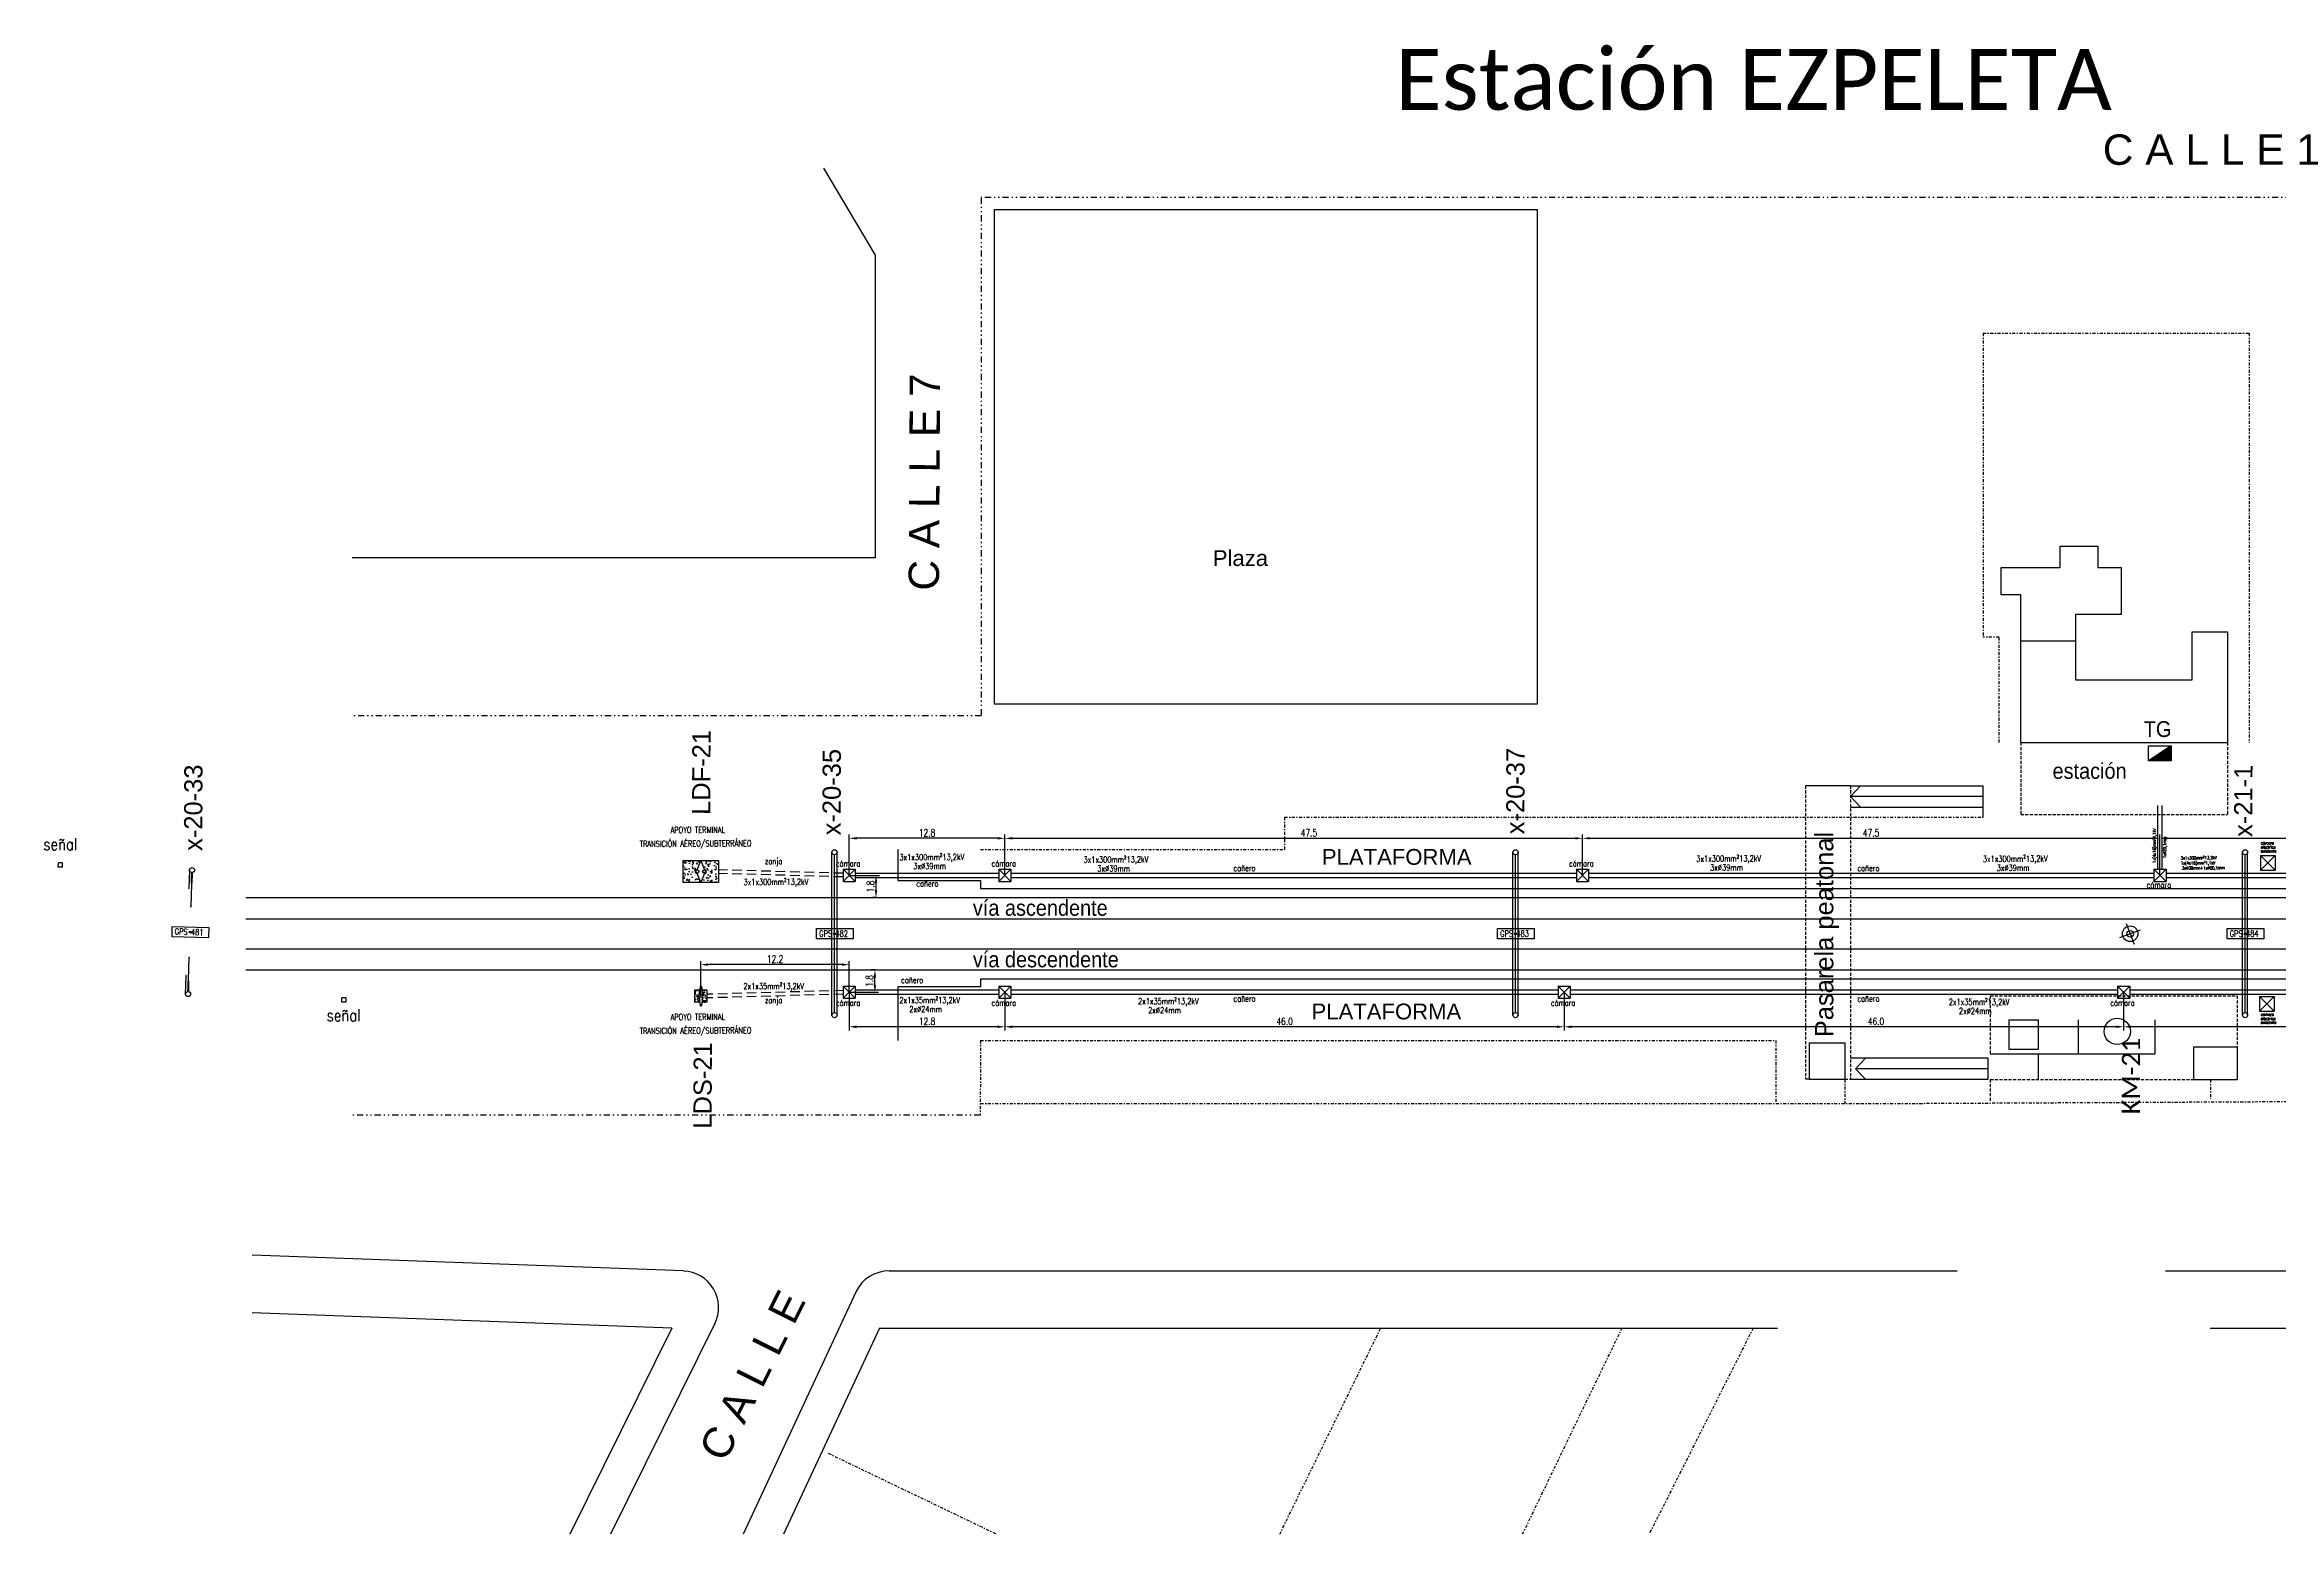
# Model space of a CAD drawing. Header units: millimetres. Extents: x 1294 to 1666, y 1240 to 1363.
# Drawn here: x 1293.6 to 1477.4, y 1240 to 1362.5 of the extents above; entities that cross this region are included whole.
import ezdxf

# ---------------------------------------------------------------- set-up
doc = ezdxf.new("R2010")
doc.units = ezdxf.units.MM
for name, pattern in [('DASHDOT2', [0.5, 0.25, -0.125, 0, -0.125]), ('DASHED2', [0.375, 0.25, -0.125]), ('DIVIDE', [1.25, 0.5, -0.25, 0, -0.25, 0, -0.25]), ('HIDDEN2', [4.7625, 3.175, -1.5875])]:
    doc.linetypes.add(name, pattern=pattern)
for name, color, linetype in [('CALLES', 8, 'Continuous'), ('EDIFICIOS', 8, 'Continuous'), ('ENABIEF', 8, 'Continuous'), ('LIMITE', 8, 'DASHDOT2'), ('LINEA02', 8, 'Continuous'), ('LINEA_02', 8, 'Continuous'), ('n° de postación', 1, 'Continuous'), ('postes catenaria', 4, 'Continuous'), ('progresivas', 7, 'Continuous'), ('pórticos', 4, 'Continuous'), ('SEMIC', 8, 'DASHED2'), ('TEXT-02', 7, 'Continuous'), ('textos', 7, 'Continuous'), ('Textos catenaria', 7, 'Continuous'), ('TITULOS', 8, 'DIVIDE'), ('vías', 8, 'Continuous')]:
    doc.layers.add(name, color=color, linetype=linetype)
doc.styles.add('progresivas', font='calibri.ttf')
doc.styles.add('ROMANS', font='arial.ttf', dxfattribs={"width": 0.7})
doc.styles.add('SIMPLEX', font='simplex.shx', dxfattribs={"width": 0.75})
doc.dimstyles.new('COTA-100', dxfattribs={"dimscale": 3, "dimtxt": 0.2, "dimasz": 0.2, "dimexe": 0.1, "dimexo": 0, "dimgap": 0.05, "dimtad": 1, "dimdec": 1, "dimzin": 0, "dimdsep": 46, "dimtxsty": 'SIMPLEX', "dimcen": 0.1, "dimclrd": 256, "dimclre": 256, "dimclrt": 256, "dimazin": 0, "dimtm": 1e-09, "dimtfac": 0.714286, "dimtdec": 1, "dimtmove": 2, "dimatfit": 2, "dimfxl": 0, "dimtolj": 1, "dimtzin": 0, "dimarcsym": 0})
pattern_1 = [(50, (-2624.04677, -773.78864), (0.45546167, -0.039847714), [0.047625, -0.523875]), (355, (-2624.04677, -773.78864), (-0.088107065, 0.47764161), [0.0381, -0.4191]), (100.451, (-2624.0088, -773.79196), (0.367356254, 0.43779172), [0.040475, -0.445225]), (46.1842, (-2624.04677, -773.66164), (0.6776976, -0.10510582), [0.0714375, -0.7858125]), (96.6356, (-2623.9903, -773.6704), (0.59351059, 0.61856389), [0.0607125, -0.6678375]), (351.184, (-2624.0468, -773.66164), (0.59351151, 0.6185628), [0.05715, -0.62865]), (21, (-2623.98327, -773.6934), (0.3790372, -0.255663796), [0.047625, -0.523875]), (326, (-2623.98327, -773.6934), (0.15450507, 0.460469915), [0.0381, -0.4191]), (71.4514, (-2623.9517, -773.7147), (0.53354123, 0.204807144), [0.040475, -0.445225]), (37.5, (-2624.04677, -773.78864), (0.007721508, 0.211387597), [0, -0.41402, 0, -0.42545, 0, -0.4206875]), (7.5, (-2624.04677, -773.78864), (0.167049156, 0.250451437), [0, -0.24257, 0, -0.404495, 0, -0.1603375]), (327.5, (-2624.18837, -773.78864), (0.338976488, -0.01432186), [0, -0.15875, 0, -0.4953, 0, -0.657225]), (317.5, (-2624.25187, -773.78864), (0.370322953, 0.063566228), [0, -0.206375, 0, -0.32893, 0, -0.466725])]

# ---------------------------------------------------------------- blocks, each defined once
blk = doc.blocks.new('estructura tipo A con base')
h = blk.add_hatch()
h.set_pattern_fill('AR-CONC', color=8, scale=0.005, style=0)
h.set_pattern_definition([(50, (-2627.5983, -783.80706), (0.91092334, -0.07969543), [0.09525, -1.04775]), (355, (-2627.5983, -783.8071), (-0.17621413, 0.9552832), [0.0762, -0.8382]), (100.451, (-2627.5224, -783.8137), (0.7347125, 0.87558344), [0.08095, -0.89045]), (46.1842, (-2627.5983, -783.5531), (1.3553952, -0.21021164), [0.142875, -1.571625]), (96.6356, (-2627.4854, -783.5706), (1.1870212, 1.2371278), [0.121425, -1.335675]), (351.184, (-2627.5983, -783.553), (1.187023, 1.2371256), [0.1143, -1.2573]), (21, (-2627.4713, -783.61656), (0.7580744, -0.5113276), [0.09525, -1.04775]), (326, (-2627.4713, -783.6166), (0.30901014, 0.92093983), [0.0762, -0.8382]), (71.4514, (-2627.4081, -783.6592), (1.06708245, 0.4096143), [0.08095, -0.89045]), (37.5, (-2627.5983, -783.80706), (0.015443016, 0.422775194), [0, -0.82804, 0, -0.8509, 0, -0.841375]), (7.5, (-2627.5983, -783.80706), (0.33409831, 0.500902874), [0, -0.48514, 0, -0.80899, 0, -0.320675]), (327.5, (-2627.88152, -783.80706), (0.677952976, -0.02864372), [0, -0.3175, 0, -0.9906, 0, -1.31445]), (317.5, (-2628.0085, -783.80706), (0.74064591, 0.12713246), [0, -0.41275, 0, -0.65786, 0, -0.93345])])
h.paths.add_polyline_path([(-1.45, -0.9), (1.45, -0.9), (1.45, 0.9), (-1.45, 0.9)])
h.paths.add_polyline_path([(-0.28, 0.18), (-0.28, 0.25), (-0.05, 0.8), (0.05, 0.8), (0.28, 0.28), (0.28, 0.18, -1), (0.28, -0.18), (0.28, -0.28), (0.05, -0.8), (-0.05, -0.8), (-0.28, -0.28), (-0.28, -0.18, -1)], flags=16)
h.paths.add_polyline_path([(-0.15, 0, -1), (-0.41, 0, -1)], flags=0)
h.paths.add_polyline_path([(0, 0, -1), (0, 0, -1)], flags=0)
h.paths.add_polyline_path([(0.41, 0, -1), (0.15, 0, -1)], flags=0)
blk.add_lwpolyline([(1.45, -0.9), (-1.45, -0.9), (-1.45, 0.9), (1.45, 0.9)], close=True)
at = {"color": 6}
blk.add_lwpolyline([(-0.28, -0.28), (-0.05, -0.8), (0.05, -0.8), (0.28, -0.28), (0.28, -0.18, 1), (0.28, 0.18), (0.28, 0.28), (0.05, 0.8), (-0.05, 0.8), (-0.28, 0.25), (-0.28, 0.18, 1), (-0.28, -0.18)], format="xyb", close=True, dxfattribs=at)
for centre, radius in [((-0.28, 0), 0.13), ((0, 0), 0.0021), ((0.28, 0), 0.13)]:
    blk.add_circle(centre, radius, dxfattribs=at)
blk = doc.blocks.new('estructura terminal o retención para LDS')
h = blk.add_hatch()
h.set_pattern_fill('AR-CONC', color=8, scale=0.0025, style=0)
h.set_pattern_definition(pattern_1)
h.paths.add_polyline_path([(-0.5, -0.5), (-0.09, -0.5), (-0.14, -0.11, -0.352658), (-0.14, 0.11), (-0.09, 0.5), (-0.5, 0.5)])
h = blk.add_hatch()
h.set_pattern_fill('AR-CONC', color=8, scale=0.0025, style=0)
h.set_pattern_definition(pattern_1)
h.paths.add_polyline_path([(0.14, -0.11), (0.09, -0.5), (0.5, -0.5), (0.5, 0.5), (0.09, 0.5), (0.14, 0.11, -0.352658)])
at = {"color": 6}
for p, q in [((-0.05, 0.8), (-0.14, 0.11)), ((-0.05, 0.8), (0.05, 0.8)), ((0.05, 0.8), (0.14, 0.11)), ((-0.14, -0.11), (-0.05, -0.8)), ((-0.05, -0.8), (0.05, -0.8)), ((0.14, -0.11), (0.05, -0.8))]:
    blk.add_line(p, q, dxfattribs=at)
for points in [[(-0.09, -0.5), (-0.5, -0.5), (-0.5, 0.5), (-0.09, 0.5)], [(0.09, 0.5), (0.5, 0.5), (0.5, -0.5), (0.09, -0.5)]]:
    blk.add_lwpolyline(points)
blk.add_circle((0, 0), 0.13, dxfattribs=at)
for start, end in [(141.1488, 218.8512), (321.1488, 38.8512)]:
    blk.add_arc((0, 0), 0.18, start, end, dxfattribs=at)
blk = doc.blocks.new('cámara LDF-LDS')
at = {"color": 6}
for p, q in [((-0.5, 0.5), (0.5, 0.5)), ((-0.5, 0.5), (-0.5, -0.5)), ((-0.5, 0.5), (0.5, -0.5)), ((0.5, 0.5), (-0.5, -0.5)), ((0.5, 0.5), (0.5, -0.5)), ((-0.5, -0.5), (0.5, -0.5))]:
    blk.add_line(p, q, dxfattribs=at)
blk = doc.blocks.new('*D12')
at = {"lineweight": -2, "transparency": 16777216}
for p, q in [((1359.79, 1294.22), (1359.79, 1297.57)), ((1372.59, 1294.22), (1372.59, 1297.57)), ((1371.99, 1297.27), (1360.39, 1297.27))]:
    blk.add_line(p, q, dxfattribs=at)
at = {"transparency": 16777216}
for points in [[(1360.39, 1297.37), (1360.39, 1297.17), (1359.79, 1297.27)], [(1371.99, 1297.37), (1371.99, 1297.17), (1372.59, 1297.27)]]:
    blk.add_solid(points, dxfattribs=at)
at = {"layer": 'Defpoints', "color": 0, "transparency": 16777216}
for p in [(1359.79, 1297.27), (1359.79, 1294.22), (1372.59, 1294.22)]:
    blk.add_point(p, dxfattribs=at)
at = {"transparency": 16777216, "insert": (1366.19, 1297.72), "char_height": 0.6, "attachment_point": 5, "style": 'SIMPLEX'}
blk.add_mtext('\\A1;12.8', dxfattribs=at)
blk = doc.blocks.new('*D13')
at = {"lineweight": -2, "transparency": 16777216}
for p, q in [((1372.59, 1294.22), (1372.59, 1297.57)), ((1420.09, 1294.22), (1420.09, 1297.57)), ((1373.19, 1297.27), (1419.49, 1297.27))]:
    blk.add_line(p, q, dxfattribs=at)
at = {"transparency": 16777216}
for points in [[(1373.19, 1297.37), (1373.19, 1297.17), (1372.59, 1297.27)], [(1419.49, 1297.37), (1419.49, 1297.17), (1420.09, 1297.27)]]:
    blk.add_solid(points, dxfattribs=at)
at = {"layer": 'Defpoints', "color": 0, "transparency": 16777216}
for p in [(1420.09, 1297.27), (1372.59, 1294.22), (1420.09, 1294.22)]:
    blk.add_point(p, dxfattribs=at)
at = {"transparency": 16777216, "insert": (1397.59, 1297.72), "char_height": 0.6, "attachment_point": 5, "style": 'SIMPLEX'}
blk.add_mtext('\\A1;47.5', dxfattribs=at)
blk = doc.blocks.new('*D14')
at = {"lineweight": -2, "transparency": 16777216}
for p, q in [((1420.09, 1294.22), (1420.09, 1297.57)), ((1467.58, 1294.22), (1467.58, 1297.57)), ((1420.69, 1297.27), (1466.98, 1297.27))]:
    blk.add_line(p, q, dxfattribs=at)
at = {"transparency": 16777216}
for points in [[(1420.69, 1297.37), (1420.69, 1297.17), (1420.09, 1297.27)], [(1466.98, 1297.37), (1466.98, 1297.17), (1467.58, 1297.27)]]:
    blk.add_solid(points, dxfattribs=at)
at = {"layer": 'Defpoints', "color": 0, "transparency": 16777216}
for p in [(1467.58, 1297.27), (1420.09, 1294.22), (1467.58, 1294.22)]:
    blk.add_point(p, dxfattribs=at)
at = {"transparency": 16777216, "insert": (1443.83, 1297.72), "char_height": 0.6, "attachment_point": 5, "style": 'SIMPLEX'}
blk.add_mtext('\\A1;47.5', dxfattribs=at)
blk = doc.blocks.new('*D15')
at = {"lineweight": -2, "transparency": 16777216}
for p, q in [((1467.58, 1294.22), (1467.58, 1297.57)), ((1510.59, 1294.22), (1510.59, 1297.57)), ((1468.18, 1297.27), (1509.99, 1297.27))]:
    blk.add_line(p, q, dxfattribs=at)
at = {"transparency": 16777216}
for points in [[(1468.18, 1297.37), (1468.18, 1297.17), (1467.58, 1297.27)], [(1509.99, 1297.37), (1509.99, 1297.17), (1510.59, 1297.27)]]:
    blk.add_solid(points, dxfattribs=at)
at = {"layer": 'Defpoints', "color": 0, "transparency": 16777216}
for p in [(1510.59, 1297.27), (1467.58, 1294.22), (1510.59, 1294.22)]:
    blk.add_point(p, dxfattribs=at)
at = {"transparency": 16777216, "insert": (1489.09, 1297.72), "char_height": 0.6, "attachment_point": 5, "style": 'SIMPLEX'}
blk.add_mtext('\\A1;43.0', dxfattribs=at)
blk = doc.blocks.new('*D24')
at = {"lineweight": -2, "transparency": 16777216}
for p, q in [((1464.59, 1284.62), (1464.59, 1281.47)), ((1510.59, 1284.62), (1510.59, 1281.47)), ((1509.99, 1281.77), (1465.19, 1281.77))]:
    blk.add_line(p, q, dxfattribs=at)
at = {"transparency": 16777216}
for points in [[(1465.19, 1281.87), (1465.19, 1281.67), (1464.59, 1281.77)], [(1509.99, 1281.87), (1509.99, 1281.67), (1510.59, 1281.77)]]:
    blk.add_solid(points, dxfattribs=at)
at = {"layer": 'Defpoints', "color": 0, "transparency": 16777216}
for p in [(1464.59, 1284.62), (1510.59, 1284.62), (1464.59, 1281.77)]:
    blk.add_point(p, dxfattribs=at)
at = {"transparency": 16777216, "insert": (1487.59, 1282.22), "char_height": 0.6, "attachment_point": 5, "style": 'SIMPLEX'}
blk.add_mtext('\\A1;46.0', dxfattribs=at)
blk = doc.blocks.new('*D25')
at = {"lineweight": -2, "transparency": 16777216}
for p, q in [((1418.59, 1284.62), (1418.59, 1281.47)), ((1464.59, 1284.62), (1464.59, 1281.47)), ((1463.99, 1281.77), (1419.19, 1281.77))]:
    blk.add_line(p, q, dxfattribs=at)
at = {"transparency": 16777216}
for points in [[(1419.19, 1281.87), (1419.19, 1281.67), (1418.59, 1281.77)], [(1463.99, 1281.87), (1463.99, 1281.67), (1464.59, 1281.77)]]:
    blk.add_solid(points, dxfattribs=at)
at = {"layer": 'Defpoints', "color": 0, "transparency": 16777216}
for p in [(1418.59, 1284.62), (1464.59, 1284.62), (1418.59, 1281.77)]:
    blk.add_point(p, dxfattribs=at)
at = {"transparency": 16777216, "insert": (1444.23, 1282.22), "char_height": 0.6, "attachment_point": 5, "style": 'SIMPLEX'}
blk.add_mtext('\\A1;46.0', dxfattribs=at)
blk = doc.blocks.new('*D26')
at = {"lineweight": -2, "transparency": 16777216}
for p, q in [((1372.59, 1284.62), (1372.59, 1281.47)), ((1418.59, 1284.62), (1418.59, 1281.47)), ((1417.99, 1281.77), (1373.19, 1281.77))]:
    blk.add_line(p, q, dxfattribs=at)
at = {"transparency": 16777216}
for points in [[(1373.19, 1281.87), (1373.19, 1281.67), (1372.59, 1281.77)], [(1417.99, 1281.87), (1417.99, 1281.67), (1418.59, 1281.77)]]:
    blk.add_solid(points, dxfattribs=at)
at = {"layer": 'Defpoints', "color": 0, "transparency": 16777216}
for p in [(1372.59, 1284.62), (1418.59, 1284.62), (1372.59, 1281.77)]:
    blk.add_point(p, dxfattribs=at)
at = {"transparency": 16777216, "insert": (1395.59, 1282.22), "char_height": 0.6, "attachment_point": 5, "style": 'SIMPLEX'}
blk.add_mtext('\\A1;46.0', dxfattribs=at)
blk = doc.blocks.new('*D27')
at = {"lineweight": -2, "transparency": 16777216}
for p, q in [((1359.79, 1284.62), (1359.79, 1281.47)), ((1372.59, 1284.62), (1372.59, 1281.47)), ((1371.99, 1281.77), (1360.39, 1281.77))]:
    blk.add_line(p, q, dxfattribs=at)
at = {"transparency": 16777216}
for points in [[(1360.39, 1281.87), (1360.39, 1281.67), (1359.79, 1281.77)], [(1371.99, 1281.87), (1371.99, 1281.67), (1372.59, 1281.77)]]:
    blk.add_solid(points, dxfattribs=at)
at = {"layer": 'Defpoints', "color": 0, "transparency": 16777216}
for p in [(1359.79, 1284.62), (1372.59, 1284.62), (1359.79, 1281.77)]:
    blk.add_point(p, dxfattribs=at)
at = {"transparency": 16777216, "insert": (1366.19, 1282.22), "char_height": 0.6, "attachment_point": 5, "style": 'SIMPLEX'}
blk.add_mtext('\\A1;12.8', dxfattribs=at)
blk = doc.blocks.new('*D28')
at = {"lineweight": -2, "transparency": 16777216}
for p, q in [((1347.58, 1284.3), (1347.58, 1287.18)), ((1359.19, 1286.88), (1348.18, 1286.88)), ((1359.79, 1284.62), (1359.79, 1287.18))]:
    blk.add_line(p, q, dxfattribs=at)
at = {"transparency": 16777216}
for points in [[(1348.18, 1286.98), (1348.18, 1286.78), (1347.58, 1286.88)], [(1359.19, 1286.98), (1359.19, 1286.78), (1359.79, 1286.88)]]:
    blk.add_solid(points, dxfattribs=at)
at = {"layer": 'Defpoints', "color": 0, "transparency": 16777216}
for p in [(1347.58, 1286.88), (1359.79, 1284.62), (1347.58, 1284.3)]:
    blk.add_point(p, dxfattribs=at)
at = {"transparency": 16777216, "insert": (1353.69, 1287.33), "char_height": 0.6, "attachment_point": 5, "style": 'SIMPLEX'}
blk.add_mtext('\\A1;12.2', dxfattribs=at)
blk = doc.blocks.new('*D29')
at = {"lineweight": -2, "transparency": 16777216}
for p, q in [((1361.92, 1286.45), (1361.6, 1286.45)), ((1359.79, 1284.62), (1362.2, 1284.62)), ((1361.9, 1285.22), (1361.9, 1285.85))]:
    blk.add_line(p, q, dxfattribs=at)
at = {"transparency": 16777216}
for points in [[(1361.8, 1285.85), (1362, 1285.85), (1361.9, 1286.45)], [(1361.8, 1285.22), (1362, 1285.22), (1361.9, 1284.62)]]:
    blk.add_solid(points, dxfattribs=at)
at = {"layer": 'Defpoints', "color": 0, "transparency": 16777216}
for p in [(1361.9, 1286.45), (1361.92, 1286.45), (1359.79, 1284.62)]:
    blk.add_point(p, dxfattribs=at)
at = {"transparency": 16777216, "insert": (1361.45, 1285.54), "char_height": 0.6, "attachment_point": 5, "rotation": 90, "style": 'SIMPLEX'}
blk.add_mtext('\\A1;1.8', dxfattribs=at)
blk = doc.blocks.new('*D30')
at = {"lineweight": -2, "transparency": 16777216}
for p, q in [((1359.79, 1294.22), (1362.29, 1294.22)), ((1362, 1292.39), (1361.69, 1292.39)), ((1361.99, 1293.62), (1361.99, 1292.99))]:
    blk.add_line(p, q, dxfattribs=at)
at = {"transparency": 16777216}
for points in [[(1361.89, 1293.62), (1362.09, 1293.62), (1361.99, 1294.22)], [(1361.89, 1292.99), (1362.09, 1292.99), (1361.99, 1292.39)]]:
    blk.add_solid(points, dxfattribs=at)
at = {"layer": 'Defpoints', "color": 0, "transparency": 16777216}
for p in [(1359.79, 1294.22), (1361.99, 1292.39), (1362, 1292.39)]:
    blk.add_point(p, dxfattribs=at)
at = {"transparency": 16777216, "insert": (1361.54, 1293.31), "char_height": 0.6, "attachment_point": 5, "rotation": 90, "style": 'SIMPLEX'}
blk.add_mtext('\\A1;1.8', dxfattribs=at)

msp = doc.modelspace()

# ---------------------------------------------------------------- hatches: boundary and pattern name
msp.add_hatch(color=256).paths.add_polyline_path([(1468.51, 1304.86), (1466.63, 1303.63), (1468.51, 1303.63)])

# ---------------------------------------------------------------- linework, layer by layer
for p, q in [((1468.51, 1304.86), (1466.63, 1303.63)), ((1475.86, 1295.85), (1477.06, 1295.85)), ((1475.86, 1295.85), (1475.86, 1294.65)), ((1475.86, 1295.85), (1477.06, 1294.65)), ((1477.06, 1295.85), (1475.86, 1294.65)), ((1477.06, 1295.85), (1477.06, 1294.65)), ((1294.73, 1294.9), (1294.75, 1295.25)), ((1295.08, 1294.89), (1294.73, 1294.9)), ((1295.09, 1295.24), (1294.75, 1295.25)), ((1295.08, 1294.89), (1295.09, 1295.24)), ((1475.86, 1294.65), (1477.06, 1294.65)), ((1464.8, 1290.27), (1465.45, 1288.57)), ((1304.1, 1289.17), (1304.12, 1290.03)), ((1307.11, 1289.08), (1304.1, 1289.17)), ((1304.12, 1290.03), (1307.13, 1289.94)), ((1307.13, 1289.94), (1307.11, 1289.08)), ((1357.11, 1289.85), (1360.12, 1289.85)), ((1357.11, 1288.99), (1357.11, 1289.85)), ((1360.12, 1288.99), (1357.11, 1288.99)), ((1360.12, 1289.85), (1360.12, 1288.99)), ((1413.11, 1289.85), (1416.12, 1289.85)), ((1413.11, 1288.99), (1413.11, 1289.85)), ((1416.12, 1288.99), (1413.11, 1288.99)), ((1416.12, 1289.85), (1416.12, 1288.99)), ((1464.27, 1289.1), (1465.98, 1289.74)), ((1473.11, 1289.85), (1476.12, 1289.85)), ((1473.11, 1288.99), (1473.11, 1289.85)), ((1476.12, 1288.99), (1473.11, 1288.99)), ((1476.12, 1289.85), (1476.12, 1288.99)), ((1318.41, 1284.15), (1318.06, 1284.15)), ((1318.06, 1283.8), (1318.06, 1284.15)), ((1318.41, 1283.8), (1318.06, 1283.8)), ((1318.41, 1283.8), (1318.41, 1284.15)), ((1475.78, 1284.25), (1476.98, 1284.25)), ((1475.78, 1284.25), (1475.78, 1283.05)), ((1475.78, 1284.25), (1476.98, 1283.05)), ((1476.98, 1284.25), (1475.78, 1283.05)), ((1475.78, 1283.05), (1476.98, 1283.05)), ((1476.98, 1284.25), (1476.98, 1283.05))]:
    msp.add_line(p, q)
at = {"color": 8}
for p, q in [((1442.14, 1301.59), (1453.04, 1301.59)), ((1442.14, 1300.71), (1442.96, 1301.59)), ((1453.04, 1299.84), (1453.04, 1301.59)), ((1453.04, 1300.71), (1442.14, 1300.71)), ((1442.96, 1299.84), (1442.14, 1300.71)), ((1442.14, 1299.84), (1453.04, 1299.84)), ((1453.44, 1279.2), (1442.14, 1279.2)), ((1442.54, 1278.32), (1443.36, 1279.2)), ((1453.44, 1277.45), (1453.44, 1279.2)), ((1442.14, 1277.45), (1453.44, 1277.45)), ((1453.44, 1278.32), (1442.54, 1278.32)), ((1443.36, 1277.45), (1442.54, 1278.32))]:
    msp.add_line(p, q, dxfattribs=at)
at = {"color": 5, "linetype": 'HIDDEN2', "ltscale": 0.25}
for p, q in [((1359.29, 1294.39), (1349.03, 1294.68)), ((1359.29, 1294.09), (1349.03, 1294.38)), ((1359.29, 1284.76), (1348.08, 1284.44)), ((1359.29, 1284.46), (1348.08, 1284.14))]:
    msp.add_line(p, q, dxfattribs=at)
msp.add_lwpolyline([(1466.63, 1304.86), (1468.51, 1304.86), (1468.51, 1303.63), (1466.63, 1303.63)], close=True)
for centre, radius in [((1305.58, 1289.56), 0.0747), ((1358.58, 1289.42), 0.0747), ((1414.58, 1289.42), 0.0747), ((1465.13, 1289.42), 0.639), ((1465.13, 1289.42), 0.269), ((1474.58, 1289.42), 0.0747)]:
    msp.add_circle(centre, radius)
at = {"layer": 'CALLES'}
for p, q in [((1357.66, 1352.38), (1361.91, 1345.22)), ((1361.91, 1345.22), (1361.91, 1320.33)), ((1361.91, 1320.33), (1318.9, 1320.33)), ((1442.14, 1301.59), (1438.42, 1301.59)), ((1453.04, 1299), (1453.04, 1299.84)), ((1346.16, 1261.69), (1310.69, 1262.98)), ((1363.06, 1261.7), (1450.91, 1261.7)), ((1468.05, 1261.7), (1557.89, 1261.7)), ((1360.34, 1259.96), (1351.07, 1240.04)), ((1345.21, 1257), (1310.69, 1258.25)), ((1345.21, 1257), (1336.8, 1240.04)), ((1348.74, 1257.36), (1340.15, 1240.04)), ((1362.27, 1257), (1354.38, 1240.04)), ((1362.27, 1257), (1436.12, 1257)), ((1471.71, 1257), (1557.09, 1257))]:
    msp.add_line(p, q, dxfattribs=at)
for centre, start, end in [((1346.05, 1258.69), 333.6127, 87.9206), ((1363.06, 1258.7), 90, 155.0482)]:
    msp.add_arc(centre, 3, start, end, dxfattribs=at)
at = {"layer": 'EDIFICIOS'}
for p, q in [((1454.51, 1317.28), (1454.51, 1319.53)), ((1454.51, 1319.53), (1459.38, 1319.53)), ((1459.38, 1319.53), (1459.38, 1321.28)), ((1459.38, 1321.28), (1462.48, 1321.28)), ((1462.48, 1321.28), (1462.48, 1319.53)), ((1462.48, 1319.53), (1464.38, 1319.53)), ((1464.38, 1319.53), (1464.38, 1315.66)), ((1456.13, 1317.28), (1454.51, 1317.28)), ((1456.13, 1305.14), (1456.13, 1317.28)), ((1464.38, 1315.66), (1460.63, 1315.66)), ((1460.63, 1315.66), (1460.63, 1310.31)), ((1470.23, 1310.31), (1470.23, 1314.24)), ((1470.23, 1314.24), (1473.13, 1314.24)), ((1473.13, 1314.24), (1473.13, 1305.14)), ((1456.13, 1313.51), (1460.63, 1313.51)), ((1460.63, 1310.31), (1470.23, 1310.31)), ((1456.13, 1305.14), (1473.13, 1305.14)), ((1455.16, 1282.34), (1457.56, 1282.34)), ((1455.16, 1282.34), (1455.16, 1279.94)), ((1457.56, 1282.34), (1457.56, 1279.94)), ((1460.86, 1282.34), (1460.86, 1279.54)), ((1467.16, 1282.34), (1467.16, 1279.54)), ((1438.72, 1280.45), (1438.72, 1277.45)), ((1438.72, 1280.45), (1441.67, 1280.45)), ((1441.67, 1280.45), (1441.67, 1277.45)), ((1453.63, 1279.69), (1453.63, 1279.54)), ((1453.63, 1279.54), (1467.16, 1279.54)), ((1455.16, 1279.94), (1457.56, 1279.94)), ((1457.56, 1279.54), (1457.56, 1277.44)), ((1470.33, 1280.12), (1470.33, 1277.44)), ((1470.33, 1280.12), (1473.93, 1280.12)), ((1473.93, 1280.12), (1473.93, 1277.44)), ((1438.72, 1277.45), (1441.67, 1277.45)), ((1470.33, 1277.44), (1473.93, 1277.44))]:
    msp.add_line(p, q, dxfattribs=at)
msp.add_circle((1464.07, 1281.39), 1.08, dxfattribs=at)
at = {"layer": 'ENABIEF'}
for p, q in [((1416.38, 1348.95), (1371.71, 1348.95)), ((1371.71, 1348.95), (1371.71, 1308.33)), ((1416.38, 1308.33), (1416.38, 1348.95)), ((1371.71, 1308.33), (1416.38, 1308.33))]:
    msp.add_line(p, q, dxfattribs=at)
at = {"layer": 'LIMITE'}
for p, q in [((1453.03, 1338.8), (1474.93, 1338.8)), ((1453.03, 1338.8), (1453.03, 1313.81)), ((1474.93, 1338.8), (1474.93, 1305.14)), ((1454.36, 1313.81), (1453.03, 1313.81)), ((1454.36, 1305.14), (1454.36, 1313.81)), ((1395.59, 1299), (1395.59, 1296.35)), ((1395.59, 1299), (1453.04, 1299)), ((1370.59, 1296.35), (1395.59, 1296.35)), ((1370.59, 1280.65), (1370.56, 1274.51)), ((1370.59, 1280.65), (1435.99, 1280.65)), ((1435.99, 1280.65), (1435.99, 1275.45)), ((1441.67, 1277.45), (1441.67, 1275.45)), ((1471.73, 1277.44), (1471.73, 1275.84)), ((1370.59, 1275.45), (1435.99, 1275.45)), ((1435.99, 1275.45), (1442.99, 1275.45)), ((1442.99, 1275.45), (1520.56, 1275.84)), ((1395.19, 1240.04), (1403.5, 1257)), ((1423.33, 1257), (1415.14, 1240.04)), ((1434.13, 1257), (1425.57, 1240.04)), ((1358.07, 1246.7), (1371.94, 1240.04))]:
    msp.add_line(p, q, dxfattribs=at)
at = {"layer": 'LINEA02', "color": 11}
for p, q in [((1467.41, 1294.72), (1467.41, 1299.98)), ((1467.76, 1294.72), (1467.76, 1299.98)), ((1360.29, 1294.4), (1372.09, 1294.4)), ((1360.29, 1294.05), (1372.09, 1294.05)), ((1373.09, 1294.4), (1419.59, 1294.4)), ((1373.09, 1294.05), (1419.59, 1294.05)), ((1420.59, 1294.4), (1467.08, 1294.4)), ((1420.59, 1294.05), (1467.08, 1294.05)), ((1468.08, 1294.4), (1510.09, 1294.4)), ((1468.08, 1294.05), (1510.09, 1294.05)), ((1360.29, 1284.8), (1372.09, 1284.8)), ((1373.09, 1284.8), (1418.09, 1284.8)), ((1419.09, 1284.8), (1464.09, 1284.8)), ((1465.09, 1284.8), (1510.09, 1284.8)), ((1360.29, 1284.45), (1372.09, 1284.45)), ((1373.09, 1284.45), (1418.09, 1284.45)), ((1419.09, 1284.45), (1464.09, 1284.45)), ((1465.09, 1284.45), (1510.09, 1284.45))]:
    msp.add_line(p, q, dxfattribs=at)
at = {"layer": 'LINEA_02'}
for p, q in [((1363.79, 1296.35), (1363.79, 1293.8)), ((1363.79, 1293.8), (1370.59, 1293.8)), ((1370.59, 1293.8), (1370.59, 1293.15)), ((1370.59, 1293.15), (1560.67, 1293.15)), ((1370.59, 1285.05), (1363.79, 1285.05)), ((1363.79, 1285.05), (1363.79, 1280.65)), ((1370.59, 1285.7), (1560.43, 1285.7)), ((1370.59, 1285.7), (1370.59, 1285.05))]:
    msp.add_line(p, q, dxfattribs=at)
at = {"layer": 'postes catenaria'}
for p, q in [((1305.53, 1294.66), (1305.49, 1293.16)), ((1305.64, 1293.85), (1305.79, 1293.84)), ((1305.64, 1293.8), (1305.79, 1293.79)), ((1305.64, 1293.75), (1305.79, 1293.74)), ((1305.73, 1294.39), (1305.65, 1291.65)), ((1305.65, 1294.15), (1305.8, 1294.14)), ((1305.65, 1294.1), (1305.8, 1294.09)), ((1305.65, 1294.05), (1305.8, 1294.04)), ((1305.65, 1294), (1305.79, 1293.99)), ((1305.65, 1293.95), (1305.79, 1293.94)), ((1305.65, 1293.9), (1305.79, 1293.89)), ((1305.66, 1294.4), (1305.81, 1294.39)), ((1305.66, 1294.35), (1305.81, 1294.34)), ((1305.66, 1294.3), (1305.8, 1294.29)), ((1305.66, 1294.25), (1305.8, 1294.24)), ((1305.66, 1294.2), (1305.8, 1294.19)), ((1305.64, 1293.7), (1305.78, 1293.69)), ((1305.64, 1293.65), (1305.78, 1293.64)), ((1305.43, 1284.72), (1305.51, 1287.46)), ((1305.21, 1284.46), (1305.25, 1285.96)), ((1305.5, 1284.77), (1305.35, 1284.77)), ((1305.5, 1284.72), (1305.35, 1284.72)), ((1305.51, 1285.07), (1305.36, 1285.07)), ((1305.51, 1285.02), (1305.36, 1285.02)), ((1305.51, 1284.97), (1305.36, 1284.97)), ((1305.5, 1284.92), (1305.36, 1284.92)), ((1305.5, 1284.87), (1305.36, 1284.87)), ((1305.5, 1284.82), (1305.36, 1284.82)), ((1305.52, 1285.37), (1305.37, 1285.37)), ((1305.52, 1285.32), (1305.37, 1285.32)), ((1305.52, 1285.27), (1305.37, 1285.27)), ((1305.51, 1285.22), (1305.37, 1285.22)), ((1305.51, 1285.17), (1305.37, 1285.17)), ((1305.51, 1285.12), (1305.37, 1285.12)), ((1305.52, 1285.46), (1305.38, 1285.47)), ((1305.52, 1285.42), (1305.38, 1285.42))]:
    msp.add_line(p, q, dxfattribs=at)
for centre in [(1305.74, 1294.65), (1305.42, 1284.46)]:
    msp.add_circle(centre, 0.21, dxfattribs=at)
for centre, start, end in [((1305.51, 1294.08), 35.1959, 215.1959), ((1305.51, 1294.08), 215.1959, 35.1959), ((1305.49, 1293.16), 35.1959, 215.1959), ((1305.49, 1293.16), 215.1959, 35.1959), ((1305.65, 1291.65), 35.1959, 215.1959), ((1305.65, 1291.65), 215.1959, 35.1959), ((1305.51, 1287.46), 35.1959, 215.1959), ((1305.51, 1287.46), 215.1959, 35.1959), ((1305.23, 1285.04), 141.1396, 321.1396), ((1305.23, 1285.04), 321.1396, 141.1396), ((1305.25, 1285.96), 141.1396, 321.1396), ((1305.25, 1285.96), 321.1396, 141.1396)]:
    msp.add_arc(centre, 0.025, start, end, dxfattribs=at)
at = {"layer": 'pórticos'}
for p, q in [((1358.37, 1282.73), (1358.37, 1296.12)), ((1358.58, 1282.94), (1358.58, 1295.91)), ((1358.79, 1282.73), (1358.79, 1296.12)), ((1414.37, 1282.73), (1414.37, 1296.12)), ((1414.58, 1282.94), (1414.58, 1295.91)), ((1414.79, 1282.73), (1414.79, 1296.12)), ((1474.37, 1282.73), (1474.37, 1296.12)), ((1474.58, 1282.94), (1474.58, 1295.91)), ((1474.79, 1282.73), (1474.79, 1296.12))]:
    msp.add_line(p, q, dxfattribs=at)
for centre in [(1358.58, 1296.12), (1414.58, 1296.12), (1474.58, 1296.12), (1358.58, 1282.73), (1414.58, 1282.73), (1474.58, 1282.73)]:
    msp.add_circle(centre, 0.21, dxfattribs=at)
at = {"layer": 'SEMIC'}
for p, q in [((1456.13, 1305.14), (1456.13, 1299.24)), ((1473.13, 1305.14), (1473.13, 1299.24)), ((1438.42, 1301.59), (1438.42, 1277.45)), ((1442.14, 1301.59), (1442.14, 1277.45)), ((1456.13, 1299.24), (1473.13, 1299.24)), ((1453.63, 1284.31), (1453.63, 1279.69)), ((1453.63, 1284.31), (1473.93, 1284.31)), ((1473.93, 1284.31), (1473.93, 1280.12)), ((1438.72, 1277.45), (1438.42, 1277.45)), ((1441.67, 1277.45), (1442.14, 1277.45)), ((1453.63, 1277.44), (1470.33, 1277.44)), ((1453.63, 1277.44), (1453.63, 1275.69))]:
    msp.add_line(p, q, dxfattribs=at)
at = {"layer": 'TITULOS'}
for p, q in [((1370.65, 1349.95), (1370.65, 1307.33)), ((1510.65, 1349.95), (1370.65, 1349.95)), ((1370.65, 1307.33), (1318.9, 1307.33)), ((1370.56, 1274.51), (1318.9, 1274.51))]:
    msp.add_line(p, q, dxfattribs=at)
at = {"layer": 'vías'}
for p, q in [((1310.18, 1292.39), (1340.53, 1292.39)), ((1340.53, 1292.39), (1665.75, 1292.39)), ((1310.18, 1290.65), (1340.53, 1290.65)), ((1340.53, 1290.65), (1665.75, 1290.65)), ((1310.18, 1288.19), (1340.53, 1288.19)), ((1310.18, 1286.45), (1340.53, 1286.45)), ((1340.53, 1288.19), (1665.75, 1288.19)), ((1340.53, 1286.45), (1665.75, 1286.45))]:
    msp.add_line(p, q, dxfattribs=at)

# ---------------------------------------------------------------- block references
for name, p in [('estructura tipo A con base', (1347.58, 1294.54)), ('cámara LDF-LDS', (1359.79, 1294.22)), ('cámara LDF-LDS', (1372.59, 1294.22)), ('cámara LDF-LDS', (1420.09, 1294.22)), ('cámara LDF-LDS', (1467.58, 1294.22)), ('estructura terminal o retención para LDS', (1347.58, 1284.3)), ('cámara LDF-LDS', (1359.79, 1284.62)), ('cámara LDF-LDS', (1372.59, 1284.62)), ('cámara LDF-LDS', (1418.59, 1284.62)), ('cámara LDF-LDS', (1464.59, 1284.62))]:
    msp.add_blockref(name, p)

# ---------------------------------------------------------------- texts
at = {"layer": 'n° de postación', "style": 'ROMANS'}
for s, p in [('LDF-21', (1348.36, 1299.19)), ('x-20-33', (1306.58, 1296.23)), ('x-20-35', (1359.08, 1297.51)), ('x-20-37', (1415.31, 1297.6)), ('x-21-1', (1475.17, 1297.38)), ('LDS-21', (1348.47, 1273.39))]:
    msp.add_text(s, height=1.5, rotation=89.7812, dxfattribs=at).set_placement(p)
at = {"layer": 'progresivas', "style": 'progresivas'}
msp.add_text('KM-21', height=1.5, rotation=89.9042, dxfattribs=at).set_placement((1465.94, 1274.57))
at = {"layer": 'TEXT-02', "style": 'ROMANS'}
msp.add_text('Plaza', height=1.3, rotation=360, dxfattribs=at).set_placement((1389.69, 1319.66))
at = {"layer": 'textos', "color": 7, "style": 'progresivas'}
msp.add_text('Estación EZPELETA', height=5, dxfattribs=at).set_placement((1404.7, 1357.17))
at = {"layer": 'textos', "style": 'ROMANS'}
for s, height, rotation, p in [('C A L L E 1', 2.5, 360, (1462.88, 1352.65)), ('C A L L E 7', 2.5, 89.6944, (1367.17, 1317.63)), ('Pasarela peatonal', 1.5, 90, (1440.72, 1280.91)), ('PLATAFORMA', 1.3, 360, (1398.66, 1295.09)), ('PLATAFORMA', 1.3, 360, (1397.81, 1282.38)), ('C A L L E', 2.5, 63.4165, (1349.58, 1245.86))]:
    msp.add_text(s, height=height, rotation=rotation, dxfattribs=at).set_placement(p)
at = {"layer": 'textos', "style": 'ROMANS', "width": 0.9}
for s, p in [('TG', (1466.25, 1305.6)), ('estación', (1458.75, 1302.16)), ('vía ascendente', (1369.96, 1290.9)), ('vía descendente', (1369.96, 1286.66))]:
    msp.add_text(s, height=1.3, rotation=360, dxfattribs=at).set_placement(p)
at = {"layer": 'Textos catenaria', "style": 'SIMPLEX'}
for s, height, rotation, width, p in [('APOYO TERMINAL', 0.5, 0.3193, 0.8, (1345.09, 1297.7)), ('1x(4x16)mm²1,1kV', 0.25, 90.3193, 0.8, (1467.25, 1295.24)), ('TRANSICIÓN AÉREO/SUBTERRÁNEO', 0.5, 0.3193, 0.8, (1342.56, 1296.56)), ('zanja', 0.5, 0.3193, 0.8, (1352.85, 1295.13)), ('3x1x300mm²13,2kV', 0.5, 0.3193, 0.8, (1363.92, 1295.46)), ('3x1x300mm²13,2kV', 0.5, 0.3193, 0.8, (1379.06, 1295.26)), ('3x1x300mm²13,2kV', 0.5, 0.3193, 0.8, (1429.45, 1295.34)), ('3x1x300mm²13,2kV', 0.5, 0.3193, 0.8, (1453.02, 1295.32)), ('1xØ20,1mm', 0.25, 90.3193, 0.8, (1468.1, 1295.63)), ('3x1x300mm²13,2kV', 0.25, 0.3193, 0.8, (1469.29, 1295.53)), ('cámara', 0.25, 0.3193, 0.7, (1475.88, 1296.76)), ('eléctrica', 0.25, 0.3193, 0.7, (1475.88, 1296.42)), ('existente', 0.25, 0.3193, 0.7, (1475.88, 1296.1)), ('3x1x300mm²13,2kV', 0.5, 0.3193, 0.8, (1351.1, 1293.42)), ('cámara', 0.5, 0.3193, 0.8, (1358.69, 1294.94)), ('3xØ39mm', 0.5, 0.3193, 0.8, (1365.06, 1294.73)), ('cañero', 0.5, 0.3193, 0.8, (1365.31, 1293.29)), ('cámara', 0.5, 0.3193, 0.8, (1371.49, 1294.94)), ('3xØ39mm', 0.5, 0.3193, 0.8, (1380.19, 1294.53)), ('cañero', 0.5, 0.3193, 0.8, (1391.39, 1294.56)), ('cámara', 0.5, 0.3193, 0.8, (1418.99, 1294.94)), ('3xØ39mm', 0.5, 0.3193, 0.8, (1430.59, 1294.61)), ('cañero', 0.5, 0.3193, 0.8, (1442.7, 1294.56)), ('3xØ39mm', 0.5, 0.3193, 0.8, (1454.16, 1294.58)), ('1x(4x16)mm²1,1kV', 0.25, 0.3193, 0.8, (1469.29, 1295.1)), ('3xØ39mm+1xØ20,1mm', 0.25, 0.3193, 0.8, (1469.39, 1294.7)), ('cámara', 0.5, 0.3193, 0.8, (1466.48, 1293.18)), ('GPS 481', 0.5, 358.1701, 0.8, (1304.31, 1289.36)), ('cañero', 0.5, 0.3193, 0.8, (1364.06, 1285.35)), ('APOYO TERMINAL', 0.5, 0.3193, 0.8, (1345.09, 1282.32)), ('zanja', 0.5, 0.3193, 0.8, (1352.85, 1283.7)), ('cámara', 0.5, 0.3193, 0.8, (1358.69, 1283.48)), ('cámara', 0.5, 0.3193, 0.8, (1371.49, 1283.48)), ('cañero', 0.5, 0.3193, 0.8, (1391.39, 1283.83)), ('cámara', 0.5, 0.3193, 0.8, (1417.49, 1283.48)), ('cañero', 0.5, 0.3193, 0.8, (1442.7, 1283.83)), ('cámara', 0.5, 0.3193, 0.8, (1463.49, 1283.48)), ('cámara', 0.25, 0.3193, 0.7, (1475.88, 1282.66)), ('TRANSICIÓN AÉREO/SUBTERRÁNEO', 0.5, 0.3193, 0.8, (1342.56, 1281.18)), ('eléctrica', 0.25, 0.3193, 0.7, (1475.88, 1282.32)), ('existente', 0.25, 0.3193, 0.7, (1475.88, 1282.01))]:
    msp.add_text(s, height=height, rotation=rotation, dxfattribs=dict(at, width=width)).set_placement(p)
at = {"layer": 'Textos catenaria', "style": 'SIMPLEX', "width": 0.8}
for s, height, p in [('señal', 1, (1293.52, 1296.29)), ('GPS 482', 0.5, (1357.32, 1289.18)), ('GPS 483', 0.5, (1413.32, 1289.18)), ('GPS 484', 0.5, (1473.32, 1289.18)), ('2x1x35mm²13,2kV', 0.5, (1351.09, 1284.86)), ('señal', 1, (1316.82, 1282.22)), ('2x1x35mm²13,2kV', 0.5, (1363.91, 1283.71)), ('2xØ24mm', 0.5, (1364.73, 1282.97)), ('2x1x35mm²13,2kV', 0.5, (1383.54, 1283.62)), ('2xØ24mm', 0.5, (1384.37, 1282.88)), ('2x1x35mm²13,2kV', 0.5, (1450.22, 1283.56)), ('2xØ24mm', 0.5, (1451.05, 1282.82))]:
    msp.add_text(s, height=height, dxfattribs=at).set_placement(p)

# ---------------------------------------------------------------- dimensions: what is measured, and where the dimension line sits
for base, p1, p2, picture, middle in [((1359.79, 1297.27), (1372.59, 1294.22), (1359.79, 1294.22), '*D12', (1366.19, 1297.72)), ((1467.58, 1297.27), (1420.09, 1294.22), (1467.58, 1294.22), '*D14', (1443.83, 1297.72)), ((1510.59, 1297.27), (1467.58, 1294.22), (1510.59, 1294.22), '*D15', (1489.09, 1297.72)), ((1347.58, 1286.88), (1359.79, 1284.62), (1347.58, 1284.3), '*D28', (1353.69, 1287.33)), ((1359.79, 1281.77), (1372.59, 1284.62), (1359.79, 1284.62), '*D27', (1366.19, 1282.22)), ((1372.59, 1281.77), (1418.59, 1284.62), (1372.59, 1284.62), '*D26', (1395.59, 1282.22)), ((1464.59, 1281.77), (1510.59, 1284.62), (1464.59, 1284.62), '*D24', (1487.59, 1282.22))]:
    dim = msp.add_linear_dim(base=base, p1=p1, p2=p2, dimstyle='COTA-100')
    dim.commit()
    dim.dimension.update_dxf_attribs({"geometry": picture, "text_midpoint": middle})
for base, p1, p2, picture, middle in [((1420.09, 1297.27), (1372.59, 1294.22), (1420.09, 1294.22), '*D13', (1397.59, 1297.72)), ((1418.59, 1281.77), (1464.59, 1284.62), (1418.59, 1284.62), '*D25', (1444.23, 1282.22))]:
    dim = msp.add_linear_dim(base=base, p1=p1, p2=p2, dimstyle='COTA-100')
    dim.commit()
    dim.dimension.update_dxf_attribs({"geometry": picture, "text_midpoint": middle, "dimtype": 160})
for base, p1, p2, picture, middle in [((1361.99, 1292.39), (1359.79, 1294.22), (1362, 1292.39), '*D30', (1361.54, 1293.31)), ((1361.9, 1286.45), (1359.79, 1284.62), (1361.92, 1286.45), '*D29', (1361.45, 1285.54))]:
    dim = msp.add_linear_dim(base=base, p1=p1, p2=p2, angle=90, dimstyle='COTA-100')
    dim.commit()
    dim.dimension.update_dxf_attribs({"geometry": picture, "text_midpoint": middle})

doc.saveas('drawing.dxf')
